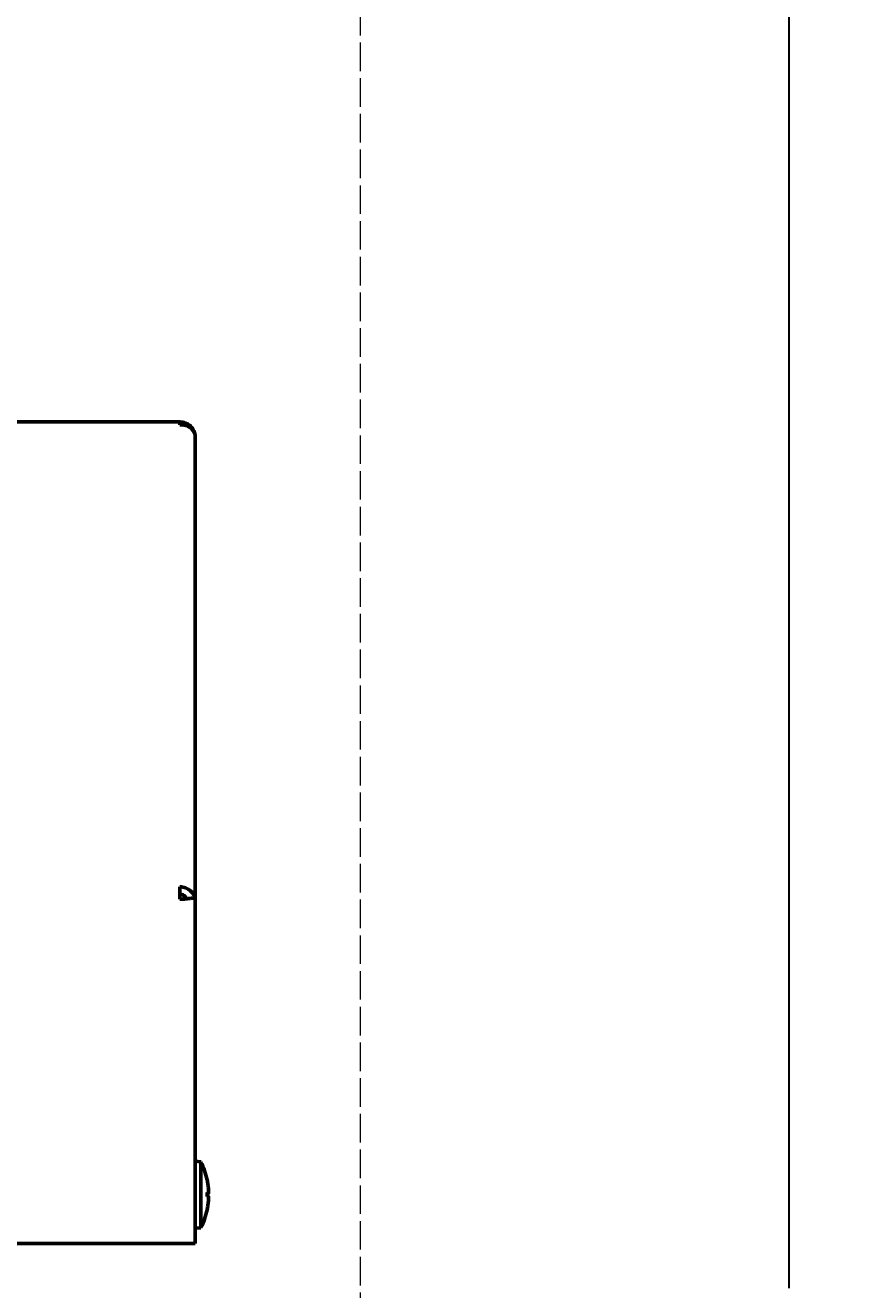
# Model space of a CAD drawing. Header units: inches. Extents: x 3110 to 5380, y 935 to 5515.
# Drawn here: x 4350.2 to 4436.9, y 4551.9 to 4684.7 of the extents above; entities that cross this region are included whole.
import ezdxf

# ---------------------------------------------------------------- set-up
doc = ezdxf.new("R2010")
doc.units = ezdxf.units.IN
doc.header["$MEASUREMENT"] = 0
for name, pattern in [('AM_ISO02W050x2', [3.75, 3, -0.75]), ('AM_ISO08W050', [18, 12, -1.5, 3, -1.5]), ('HIDDEN', [0.375, 0.25, -0.125])]:
    doc.linetypes.add(name, pattern=pattern)
for name, color, linetype, lineweight in [('AM_0', 7, 'Continuous', 30), ('am_3', 6, 'HIDDEN', 15), ('AM_5', 92, 'Continuous', 15), ('Visibile (ISO)', 7, 'Continuous', 50)]:
    doc.layers.add(name, color=color, linetype=linetype, lineweight=lineweight)
doc.styles.get("Standard").update_dxf_attribs({"font": 'ROMANS.SHX'})
doc.dimstyles.new('AM_ANSI$0', dxfattribs={"dimtxt": 0.12, "dimasz": 0.12, "dimexe": 0.1, "dimexo": 0.05, "dimgap": 0.06, "dimtad": 0, "dimtih": 1, "dimtoh": 1, "dimdec": 4, "dimzin": 7, "dimdsep": 46, "dimtxsty": 'Standard', "dimcen": 0, "dimclrd": 256, "dimclre": 256, "dimclrt": 140, "dimadec": 0, "dimazin": 2, "dimtp": 0.1, "dimtm": 0.1, "dimtfac": 0.71, "dimtdec": 4, "dimtofl": 0, "dimtmove": 0, "dimatfit": 3, "dimfxl": 1, "dimtolj": 1, "dimtzin": 7, "dimlwd": -1, "dimlwe": -1, "dimarcsym": 1})

# ---------------------------------------------------------------- blocks, each defined once
blk = doc.blocks.new('_ClosedBlank')
at = {"layer": 'AM_0', "color": 0, "lineweight": -2}
for p, q in [((-1, 0.1667), (0, 0)), ((-1, 0.1667), (-1, -0.1667)), ((0, 0), (-1, -0.1667))]:
    blk.add_line(p, q, dxfattribs=at)
blk = doc.blocks.new('*D36')
at = {"layer": 'AM_5', "linetype": 'ByBlock', "transparency": 16777216}
for p, q in [((3542.38, 4667.91), (3542.38, 2583.34)), ((5318.27, 4667.91), (5318.27, 2583.34)), ((3612.38, 2583.44), (4172, 2583.44)), ((5248.27, 2583.44), (4688.66, 2583.44))]:
    blk.add_line(p, q, dxfattribs=at)
at = {"layer": 'Defpoints', "color": 0, "transparency": 16777216}
for p in [(3542.38, 4667.96), (5318.27, 4667.96), (5318.27, 2583.44)]:
    blk.add_point(p, dxfattribs=at)
at = {"layer": 'AM_5', "transparency": 16777216, "xscale": 70, "yscale": 70, "zscale": 70, "rotation": 180}
blk.add_blockref('_ClosedBlank', (3542.38, 2583.44), dxfattribs=at)
at = {"layer": 'AM_5', "transparency": 16777216, "xscale": 70, "yscale": 70, "zscale": 70}
blk.add_blockref('_ClosedBlank', (5318.27, 2583.44), dxfattribs=at)
at = {"layer": 'AM_5', "color": 140, "transparency": 16777216, "insert": (4430.33, 2583.44), "char_height": 70, "attachment_point": 5}
blk.add_mtext('\\A1;200 MAX', dxfattribs=at)
blk = doc.blocks.new('*D38')
at = {"layer": 'AM_5', "linetype": 'ByBlock', "transparency": 16777216}
for p, q in [((4430.28, 5357.94), (3215.67, 5357.94)), ((3215.77, 5287.94), (3215.77, 4635.08)), ((3215.77, 3852.21), (3215.77, 4505.08)), ((4214.28, 3782.21), (3215.67, 3782.21))]:
    blk.add_line(p, q, dxfattribs=at)
at = {"layer": 'Defpoints', "color": 0, "transparency": 16777216}
for p in [(3215.77, 5357.94), (4430.33, 5357.94), (4214.33, 3782.21)]:
    blk.add_point(p, dxfattribs=at)
at = {"layer": 'AM_5', "transparency": 16777216, "xscale": 70, "yscale": 70, "zscale": 70}
for p, rotation in [((3215.77, 5357.94), 90), ((3215.77, 3782.21), 270)]:
    blk.add_blockref('_ClosedBlank', p, dxfattribs=dict(at, rotation=rotation))
at = {"layer": 'AM_5', "color": 140, "transparency": 16777216, "insert": (3215.77, 4570.08), "char_height": 70, "attachment_point": 5}
blk.add_mtext('\\A1;1576', dxfattribs=at)

msp = doc.modelspace()

# ---------------------------------------------------------------- linework, layer by layer
at = {"color": 1, "linetype": 'AM_ISO08W050', "ltscale": 50}
msp.add_line((4430.32859, 3652.10013), (4430.32859, 5514.89145), dxfattribs=at)
at = {"layer": 'am_3', "color": 2, "linetype": 'AM_ISO02W050x2'}
msp.add_line((4385.32984, 4462.38778), (4385.32984, 5180.00547), dxfattribs=at)
at = {"layer": 'Visibile (ISO)'}
for p, q in [((4249.27674, 4643.04255), (4366.39674, 4643.04255)), ((4366.39674, 4643.04255), (4366.39674, 4642.75319)), ((4367.99628, 4641.44255), (4367.99674, 4641.44255)), ((4367.99674, 4641.44255), (4367.99674, 4641.40406)), ((4367.99674, 4641.40406), (4367.99674, 4592.96794)), ((4366.39674, 4594.2372), (4366.39674, 4592.92656)), ((4367.96889, 4592.96794), (4367.99674, 4592.96794)), ((4367.99674, 4592.96794), (4367.99674, 4592.85441)), ((4367.99674, 4592.85441), (4367.99674, 4556.77972)), ((4368.5765, 4565.369), (4367.99674, 4565.41972)), ((4368.5765, 4565.369), (4368.5765, 4558.43044)), ((4369.24326, 4563.45482), (4369.24326, 4563.4596)), ((4369.24326, 4561.72246), (4369.24326, 4562.11773)), ((4369.33623, 4562.06465), (4369.24326, 4562.05651)), ((4369.24326, 4560.33984), (4369.24326, 4560.35013)), ((4368.5765, 4558.43044), (4367.99674, 4558.37972)), ((4366.39674, 4556.77972), (4249.27674, 4556.77972)), ((4367.99674, 4556.77972), (4366.39674, 4556.77972))]:
    msp.add_line(p, q, dxfattribs=at)
for centre, radius, start, end in [((4361.72474, 4561.89972), 7.68, 11.8207803, 26.8546651), ((4369.17798, 4563.4596), 0.06528, 0, 11.8207803), ((4361.72474, 4561.89972), 7.68, 333.1453349, 348.1792197), ((4369.17798, 4560.33984), 0.06528, 348.1792197, 0)]:
    msp.add_arc(centre, radius, start, end, dxfattribs=at)
for points, knots in [([(4366.39674, 4643.04255), (4366.49322, 4643.04255), (4366.5895, 4643.03382), (4366.78458, 4642.99817), (4366.88281, 4642.97033), (4367.07859, 4642.89403), (4367.17526, 4642.84456), (4367.44187, 4642.67198), (4367.59359, 4642.52485), (4367.8105, 4642.21122), (4367.88454, 4642.05528), (4367.94975, 4641.83243), (4367.96354, 4641.77248), (4367.97382, 4641.71242)], [0, 0, 0, 0, 0.0452214655, 0.0452214655, 0.0930072418, 0.0930072418, 0.1438239847, 0.1438239847, 0.2419947386, 0.2419947386, 0.322639664, 0.322639664, 0.3519679994, 0.3519679994, 0.3519679994, 0.3519679994]), ([(4367.99674, 4641.40406), (4367.99674, 4641.49562), (4367.98886, 4641.58459), (4367.93915, 4641.8461), (4367.87126, 4642.00596), (4367.66567, 4642.29429), (4367.52768, 4642.41736), (4367.21899, 4642.59874), (4367.05587, 4642.66123), (4366.72521, 4642.73658), (4366.56143, 4642.75319), (4366.39674, 4642.75319)], [0, 0, 0, 0, 0.0450007925, 0.0450007925, 0.1366072304, 0.1366072304, 0.2323169254, 0.2323169254, 0.317460394, 0.317460394, 0.3943674131, 0.3943674131, 0.3943674131, 0.3943674131]), ([(4366.39674, 4594.2372), (4366.49337, 4594.2372), (4366.5898, 4594.22745), (4366.7854, 4594.19007), (4366.88407, 4594.16146), (4367.0812, 4594.08589), (4367.17882, 4594.0379), (4367.44336, 4593.87862), (4367.593, 4593.75008), (4367.82062, 4593.47959), (4367.89534, 4593.34817), (4367.96389, 4593.1703), (4367.97951, 4593.11303), (4367.98821, 4593.06178)], [0, 0, 0, 0, 0.0452937963, 0.0452937963, 0.0933903616, 0.0933903616, 0.1448837683, 0.1448837683, 0.2418825183, 0.2418825183, 0.3321027228, 0.3321027228, 0.378941244, 0.378941244, 0.378941244, 0.378941244]), ([(4366.99812, 4593.10593), (4366.99794, 4593.10627), (4366.99776, 4593.10662), (4366.98278, 4593.13575), (4366.9638, 4593.16503), (4366.89934, 4593.24546), (4366.84565, 4593.29407), (4366.72434, 4593.3722), (4366.65917, 4593.40237), (4366.52734, 4593.44083), (4366.46221, 4593.45082), (4366.39674, 4593.45082)], [0.0369219182, 0.0369219182, 0.0369219182, 0.0369219182, 0.037168444, 0.037168444, 0.057598926, 0.057598926, 0.0945767, 0.0945767, 0.1285944921, 0.1285944921, 0.1592183368, 0.1592183368, 0.1592183368, 0.1592183368]), ([(4367.99674, 4592.85441), (4367.99674, 4592.89843), (4367.99, 4592.93231), (4367.95916, 4592.98587), (4367.93453, 4593.00442), (4367.8644, 4593.03033), (4367.81782, 4593.03661), (4367.65925, 4593.0412), (4367.52676, 4593.02883), (4367.22442, 4592.99455), (4367.05927, 4592.97304), (4366.72624, 4592.93942), (4366.56191, 4592.92656), (4366.39674, 4592.92656)], [0, 0, 0, 0, 0.0446946248, 0.0446946248, 0.0914236118, 0.0914236118, 0.141722407, 0.141722407, 0.2335323259, 0.2335323259, 0.3200928206, 0.3200928206, 0.3974683639, 0.3974683639, 0.3974683639, 0.3974683639]), ([(4366.99812, 4593.10593), (4367.00932, 4593.08403), (4367.01803, 4593.06256), (4367.03236, 4593.01602), (4367.03625, 4592.9921), (4367.0367, 4592.97186)], [0.12256794996, 0.12256794996, 0.12256794996, 0.12256794996, 0.13820666957, 0.13820666957, 0.1583067921, 0.1583067921, 0.1583067921, 0.1583067921]), ([(4369.24188, 4563.46143), (4369.24194, 4563.46116), (4369.242, 4563.4609), (4369.2421, 4563.46043), (4369.24215, 4563.46022), (4369.24219, 4563.46002)], [-0.0160403875277, -0.0160403875277, -0.0160403875277, -0.0160403875277, -0.0158528664064, -0.0158528664064, -0.0157095204801, -0.0157095204801, -0.0157095204801, -0.0157095204801]), ([(4369.24219, 4563.46002), (4369.25938, 4563.37687), (4369.27519, 4563.29342), (4369.30403, 4563.12605), (4369.31707, 4563.04212), (4369.34036, 4562.87387), (4369.35061, 4562.78955), (4369.36831, 4562.62061), (4369.37576, 4562.53599), (4369.38786, 4562.36655), (4369.39251, 4562.28172), (4369.39575, 4562.19684)], [1.3660350669, 1.3660350669, 1.3660350669, 1.3660350669, 1.3992774824, 1.3992774824, 1.4325198979, 1.4325198979, 1.4657623134, 1.4657623134, 1.4990047289, 1.4990047289, 1.5322471444, 1.5322471444, 1.5322471444, 1.5322471444]), ([(4369.24188, 4562.13105), (4369.24194, 4562.13075), (4369.242, 4562.13045), (4369.24285, 4562.126), (4369.24326, 4562.12184), (4369.24326, 4562.11773)], [-0.016040382605, -0.016040382605, -0.016040382605, -0.016040382605, -0.01585275122, -0.01585275122, -0.013295072263, -0.013295072263, -0.013295072263, -0.013295072263]), ([(4369.24326, 4562.03347), (4369.24369, 4562.03355), (4369.24412, 4562.03363), (4369.25816, 4562.03622), (4369.27057, 4562.03865), (4369.29314, 4562.04334), (4369.30328, 4562.04562), (4369.32158, 4562.05013), (4369.32971, 4562.05234), (4369.3449, 4562.05718), (4369.35175, 4562.05954), (4369.36023, 4562.06387)], [4.5457124569, 4.5457124569, 4.5457124569, 4.5457124569, 4.5467158133, 4.5467158133, 4.5784968095, 4.5784968095, 4.6102778057, 4.6102778057, 4.6420588018, 4.6420588018, 4.673839798, 4.673839798, 4.673839798, 4.673839798]), ([(4369.24326, 4561.76597), (4369.24369, 4561.76589), (4369.24412, 4561.76581), (4369.25816, 4561.76322), (4369.27057, 4561.7608), (4369.29314, 4561.7561), (4369.30328, 4561.75383), (4369.32158, 4561.74932), (4369.32971, 4561.7471), (4369.3449, 4561.74226), (4369.35175, 4561.73991), (4369.36023, 4561.73557)], [1.4041198033, 1.4041198033, 1.4041198033, 1.4041198033, 1.4051231597, 1.4051231597, 1.4369041559, 1.4369041559, 1.4686851521, 1.4686851521, 1.5004661482, 1.5004661482, 1.5322471444, 1.5322471444, 1.5322471444, 1.5322471444]), ([(4369.39575, 4562.19684), (4369.39601, 4562.18983), (4369.39624, 4562.18273), (4369.39659, 4562.16928), (4369.39671, 4562.16289), (4369.39684, 4562.15114), (4369.39685, 4562.14588), (4369.39672, 4562.13642), (4369.39663, 4562.13256), (4369.39607, 4562.12542), (4369.396, 4562.12318), (4369.39444, 4562.11535), (4369.39395, 4562.11242), (4369.39073, 4562.10405), (4369.3895, 4562.10111), (4369.38556, 4562.0943), (4369.38338, 4562.0909), (4369.37757, 4562.08423), (4369.37472, 4562.08135), (4369.36546, 4562.07407), (4369.3578, 4562.06951), (4369.34437, 4562.06576), (4369.34034, 4562.06501), (4369.33623, 4562.06465)], [0, 0, 0, 0, 0.00317138692, 0.00317138692, 0.00634277384, 0.00634277384, 0.00951416077, 0.00951416077, 0.01268554769, 0.01268554769, 0.01427124115, 0.01427124115, 0.01497681137, 0.01497681137, 0.01525997102, 0.01525997102, 0.01546303178, 0.01546303178, 0.01559357094, 0.01559357094, 0.01578297453, 0.01578297453, 0.01585693461, 0.01585693461, 0.01585693461, 0.01585693461]), ([(4369.36023, 4562.06387), (4369.36644, 4562.06705), (4369.37117, 4562.07068), (4369.37991, 4562.07873), (4369.38296, 4562.08288), (4369.38889, 4562.09192), (4369.39043, 4562.09575), (4369.39342, 4562.10349), (4369.39403, 4562.10624), (4369.39511, 4562.1111), (4369.39538, 4562.11287), (4369.39593, 4562.1168), (4369.39609, 4562.11852), (4369.3966, 4562.12493), (4369.3967, 4562.12886), (4369.39682, 4562.13724), (4369.39684, 4562.1411), (4369.39682, 4562.14528)], [0, 0, 0, 0, 0.000155836521, 0.000155836521, 0.000376031461, 0.000376031461, 0.000739959264, 0.000739959264, 0.001317088862, 0.001317088862, 0.001997294736, 0.001997294736, 0.003070359722, 0.003070359722, 0.006262639778, 0.006262639778, 0.008626267722, 0.008626267722, 0.008626267722, 0.008626267722]), ([(4369.24188, 4561.70945), (4369.24194, 4561.70975), (4369.242, 4561.71004), (4369.24285, 4561.71439), (4369.24326, 4561.71845), (4369.24326, 4561.72246)], [-0.016040387528, -0.016040387528, -0.016040387528, -0.016040387528, -0.015852866406, -0.015852866406, -0.013295076382, -0.013295076382, -0.013295076382, -0.013295076382]), ([(4369.39575, 4561.60856), (4369.39251, 4561.52368), (4369.38786, 4561.43886), (4369.37577, 4561.26941), (4369.36832, 4561.18479), (4369.35063, 4561.01584), (4369.34038, 4560.93151), (4369.3171, 4560.76323), (4369.30407, 4560.67929), (4369.27523, 4560.51188), (4369.25943, 4560.42841), (4369.24225, 4560.34523)], [1.6093455092, 1.6093455092, 1.6093455092, 1.6093455092, 1.6425801288, 1.6425801288, 1.6758147484, 1.6758147484, 1.709049368, 1.709049368, 1.7422839875, 1.7422839875, 1.7755186071, 1.7755186071, 1.7755186071, 1.7755186071]), ([(4369.24326, 4560.34462), (4369.26003, 4560.42605), (4369.27549, 4560.50776), (4369.30403, 4560.67339), (4369.31707, 4560.75732), (4369.34036, 4560.92557), (4369.35061, 4561.00989), (4369.36831, 4561.17883), (4369.37576, 4561.26345), (4369.38786, 4561.43289), (4369.39251, 4561.51772), (4369.39575, 4561.6026)], [4.5083202761, 4.5083202761, 4.5083202761, 4.5083202761, 4.540870136, 4.540870136, 4.5741125515, 4.5741125515, 4.607354967, 4.607354967, 4.6405973825, 4.6405973825, 4.673839798, 4.673839798, 4.673839798, 4.673839798]), ([(4369.36023, 4561.73557), (4369.36644, 4561.73239), (4369.37117, 4561.72876), (4369.37991, 4561.72071), (4369.38296, 4561.71656), (4369.38889, 4561.70752), (4369.39043, 4561.7037), (4369.39342, 4561.69595), (4369.39403, 4561.6932), (4369.39511, 4561.68834), (4369.39538, 4561.68657), (4369.39593, 4561.68265), (4369.39609, 4561.68093), (4369.3966, 4561.67451), (4369.3967, 4561.67058), (4369.39684, 4561.66095), (4369.39685, 4561.65561), (4369.39673, 4561.64368), (4369.39661, 4561.6372), (4369.39627, 4561.62361), (4369.39604, 4561.61644), (4369.39577, 4561.6091), (4369.39576, 4561.60883), (4369.39575, 4561.60856)], [0, 0, 0, 0, 0.00015583652, 0.00015583652, 0.00037603028, 0.00037603028, 0.00073995351, 0.00073995351, 0.00131706601, 0.00131706601, 0.00199723448, 0.00199723448, 0.00307022957, 0.00307022957, 0.00626250963, 0.00626250963, 0.00945478968, 0.00945478968, 0.01264706974, 0.01264706974, 0.0158393498, 0.0158393498, 0.01596140028, 0.01596140028, 0.01596140028, 0.01596140028]), ([(4369.39575, 4561.6026), (4369.39601, 4561.60961), (4369.39624, 4561.61671), (4369.39659, 4561.63016), (4369.39671, 4561.63655), (4369.39682, 4561.64665), (4369.39684, 4561.65055), (4369.39682, 4561.65417)], [0, 0, 0, 0, 0.003171386967, 0.003171386967, 0.006342773935, 0.006342773935, 0.008620762711, 0.008620762711, 0.008620762711, 0.008620762711]), ([(4369.24188, 4560.34357), (4369.24194, 4560.34382), (4369.242, 4560.34408), (4369.24212, 4560.34464), (4369.24219, 4560.34493), (4369.24225, 4560.34523)], [-0.0160403826049, -0.0160403826049, -0.0160403826049, -0.0160403826049, -0.0158527512203, -0.0158527512203, -0.0156383962875, -0.0156383962875, -0.0156383962875, -0.0156383962875])]:
    msp.add_open_spline(points, degree=3, knots=knots, dxfattribs=at)
for points in [[(4367.99674, 4641.44255), (4367.99674, 4641.53157), (4367.98929, 4641.62199), (4367.97382, 4641.71242)], [(4367.99674, 4592.96794), (4367.99674, 4592.99591), (4367.99403, 4593.02746), (4367.98821, 4593.06178)]]:
    msp.add_open_spline(points, degree=3, dxfattribs=at)

# ---------------------------------------------------------------- dimensions: what is measured, and where the dimension line sits
at = {"layer": 'AM_5'}
dim = msp.add_linear_dim(base=(3215.7652, 5357.94088), p1=(4214.33462, 3782.21214), p2=(4430.32859, 5357.94088), angle=90, dimstyle='AM_ANSI$0', override={"dimtxt": 70, "dimasz": 70, "dimgap": 30, "dimdec": 0, "dimblk1": 'ClosedBlank', "dimblk2": 'ClosedBlank', "dimsah": 1}, dxfattribs=at)
dim.commit()
dim.dimension.update_dxf_attribs({"geometry": '*D38', "text_midpoint": (3215.7652, 4570.07651)})
dim = msp.add_linear_dim(base=(5318.27253, 2583.43801), p1=(3542.38465, 4667.95646), p2=(5318.27253, 4667.95646), angle=0, text='200 MAX', dimstyle='AM_ANSI$0', override={"dimtxt": 70, "dimasz": 70, "dimgap": 30, "dimblk1": 'ClosedBlank', "dimblk2": 'ClosedBlank', "dimsah": 1}, dxfattribs=at)
dim.commit()
dim.dimension.update_dxf_attribs({"geometry": '*D36', "text_midpoint": (4430.32859, 2583.43801)})

doc.saveas('drawing.dxf')
